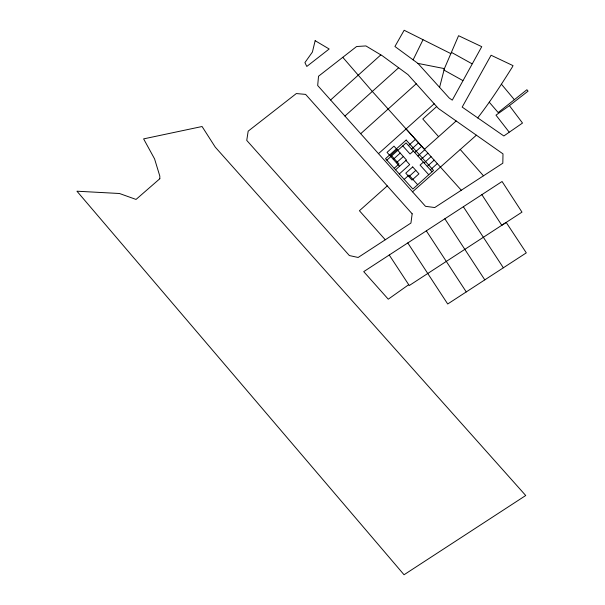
<?xml version="1.0" encoding="UTF-8"?>
<svg xmlns="http://www.w3.org/2000/svg" width="605" height="605" viewBox="0 0 605 605"><rect width="100%" height="100%" fill="white"/><g stroke="black" fill="none" stroke-linecap="round" stroke-linejoin="round"><path stroke-width="0.91" d="M439.585 87.362L444.395 68.615L458.575 35.703L481.746 46.676L452.268 100.143L449.228 98.018L417.926 63.396L394.929 46.494L404.155 30.25L450.937 53.663M413.117 59.857L423.008 39.756M477.67 117.945C490.292 101.632 501.53 84.292 512.465 66.822L513.025 65.635L491.079 55.237L462.182 107.093L503.844 135.974L522.516 123.049L509.418 105.648L495.979 115.154L509.115 132.056M416.232 83.785L360.693 133.713M398.65 67.752L344.941 116.054M390.157 155.848L397.084 149.609M393.28 159.312L400.208 153.073M408.526 145.578L415.454 139.332M396.404 162.775L403.331 156.536M411.642 149.042L418.569 142.795M394.203 168.311L398.99 164L391.647 155.856M413.381 151.023L410.069 154.01L402.764 145.896M395.557 169.816L406.454 160L393.968 146.138L387.034 152.384L399.527 166.239M414.765 152.505L421.693 146.259M417.889 155.969L424.816 149.722M399.3 173.975L409.698 164.605L405.947 160.454M421.012 159.433L427.939 153.186M404.193 179.398L408.98 175.079L417.669 184.722M423.371 162.11L420.067 165.089L428.748 174.732M408.889 176.63L415.817 170.391M424.135 162.896L431.062 156.65M427.259 166.36L434.186 160.113M430.374 169.823L437.302 163.577M330.602 99.991L380.832 54.881M378.496 153.662L317.685 85.517L318.525 76.23L356.617 46.517L365.927 45.935L382.398 55.819L408.027 74.642L438.413 108.499L502.989 153.882L502.823 163.206L434.738 207.545L425.481 206.313L378.496 153.662L434.178 103.78M436.674 106.563L422.782 118.996L438.595 136.662M386.845 160.159L406.084 142.924L432.061 171.744M456.17 120.977L424.423 149.314L372.34 91.468L342.778 57.309M387.268 185.909L359.415 210.737L385.287 239.762M412.542 191.83L476.392 135.187M509.418 105.648L528.052 91.151L526.902 89.737L498.18 112.553L489.233 102.177M408.7 284.698L388.266 299.188L363.726 271.637L502.074 181.508L521.979 212.136L409.26 285.537L389.242 255.015M417.926 63.396L444.395 68.615L444.017 70.104L462.886 80.578M451.474 52.378L472.021 63.782M406.084 128.941L461.297 190.25M460.163 149.405L483.478 175.805M514.363 99.696L501.462 84.239M503.352 267.788L463.347 206.728M484.794 279.858L444.841 218.791M466.258 291.912L426.321 230.853M407.785 242.93L447.708 303.99L526.305 252.86L506.181 222.413L501.795 225.287L481.875 194.666M412.164 213.815L410.939 223.048L358.137 257.465L349.38 255.56L246.749 140.398L248.171 131.156L296.329 93.556L305.623 94.395L412.164 213.815M315.152 40.694L312.407 52.053L304.912 62.61L306.796 66.452L329.165 48.997L315.152 40.694M406.174 140.057L385.514 158.676L412.875 189.032L433.535 170.413L406.174 140.057M412.701 166.927L405.773 173.166L412.013 180.093L418.94 173.854L412.701 166.927M159.811 178.747L136.042 199.431L119.48 193.502L76.948 191.203L404.049 574.75L525.722 495.51L215.267 147.144L202.078 126.513L143.619 138.885L154.57 158.881L159.811 176.078L159.811 178.747"/></g></svg>
